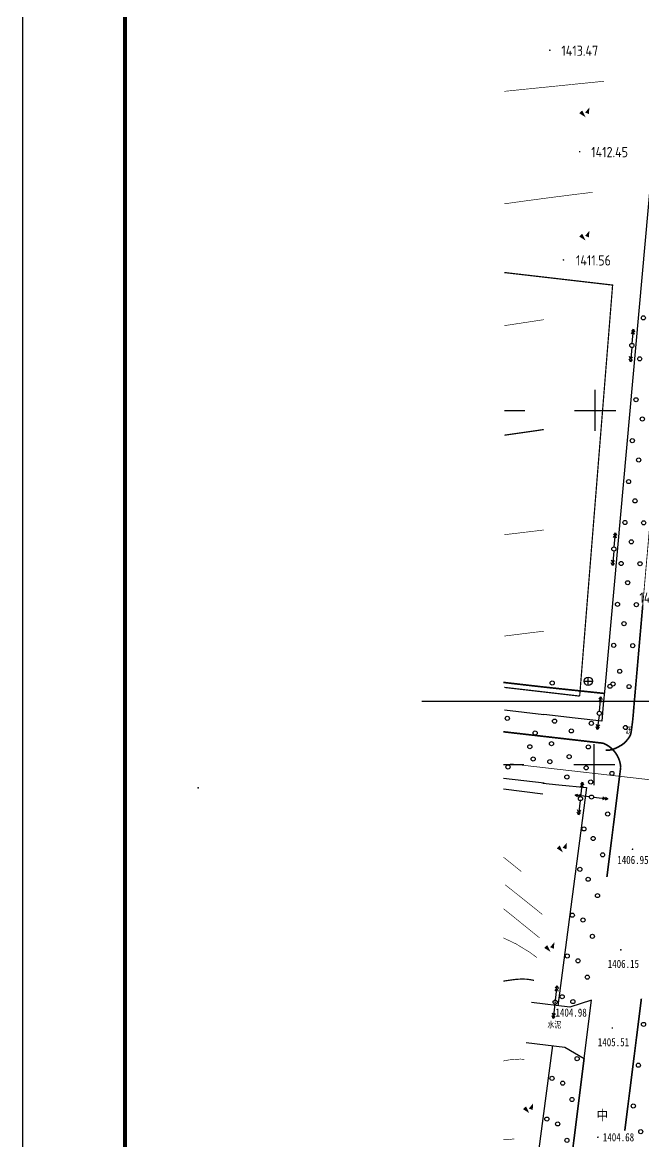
# Model space of a CAD drawing. Extents: x -2226 to 12369489, y -12501589 to 2275.
# Drawn here: x 5663292.6 to 5663443.8, y -6548085.3 to -6547813 of the extents above; entities that cross this region are included whole.
import ezdxf
from ezdxf.enums import TextEntityAlignment as Align

# ---------------------------------------------------------------- set-up
doc = ezdxf.new("R2010")
doc.units = 0
doc.header["$LTSCALE"] = 1000
doc.header["$MEASUREMENT"] = 0
doc.linetypes.add('DASHDOT2', pattern=[0.5, 0.25, -0.125, 0, -0.125])
doc.layers.get('0').update_dxf_attribs({"linetype": 'CONTINUOUS'})
for name, color, linetype in [('DLSS', 4, 'CONTINUOUS'), ('PUB_TITLE', 7, 'CONTINUOUS'), ('周边地形图', 8, 'CONTINUOUS')]:
    doc.layers.add(name, color=color, linetype=linetype)
doc.layers.add('道路红线', color=1, linetype='CONTINUOUS', lineweight=0)
doc.styles.add('HZ', font='', dxfattribs={"width": 0.8})
doc.styles.get("Standard").update_dxf_attribs({"font": 'GBENOR', "bigfont": 'GBCBIG'})
doc.styles.get('HZ').set_extended_font_data('SimSun')

# ---------------------------------------------------------------- blocks, each defined once
blk = doc.blocks.new('gc170')
at = {"linetype": 'Continuous'}
blk.add_circle((0, 0), 0.5, dxfattribs=at)
blk = doc.blocks.new('gc090')
for points in [[(-1.02, 0.41, 1, 0, 0), (0.15, -0.9, 0, 0, 0)], [(1.07, 1.45, 0, 1, 0), (0.52, 0.05, 1, 1, 0)]]:
    blk.add_lwpolyline(points, format="xyseb")
blk = doc.blocks.new('gc013a')
at = {"linetype": 'Continuous'}
blk.add_line((0.5, 0), (4, 0), dxfattribs=at)
at = {"linetype": 'Continuous', "flags": 128}
for points in [[(2.77, 0.35), (3.38, 0), (2.77, -0.35)], [(3.39, 0.35), (4, 0), (3.39, -0.35)]]:
    blk.add_lwpolyline(points, dxfattribs=at)
blk = doc.blocks.new('gc043')
for p, q in [((-1, 0), (1, 0)), ((0, -1), (0, 1))]:
    blk.add_line(p, q)
blk.add_circle((0, 0), 1)
blk = doc.blocks.new('GC200')
at = {"linetype": 'Continuous', "const_width": 0.2, "flags": 128}
blk.add_lwpolyline([(-0.1, 0, 1), (0.1, 0, 1)], format="xyb", close=True, dxfattribs=at)

msp = doc.modelspace()

# ---------------------------------------------------------------- linework, layer by layer
for p, q in [((5663389.82, -6547978.2), (5663460.94, -6547978.2)), ((5663317.59, -6547992), (5663317.59, -6548238.25))]:
    msp.add_line(p, q)
at = {"layer": 'DLSS', "linetype": 'Continuous', "flags": 128}
for points, const_width in [([(5663443.57, -6547954.85), (5663446.58, -6547920.47), (5663449.46, -6547888.01)], 0.2), ([(5663441.73, -6547975.93), (5663443.57, -6547954.85)], 0.4), ([(5663419.27, -6547974.7), (5663409.66, -6547973.6)], 0.4), ([(5663426.02, -6547975.42), (5663419.27, -6547974.7)], 0.4), ([(5663434.32, -6547976.29), (5663426.02, -6547975.42)], 0.4), ([(5663441.33, -6547980.53), (5663441.73, -6547975.93)], 0.4), ([(5663419.27, -6547986.71), (5663409.66, -6547985.61)], 0.4), ([(5663424.53, -6547987.31), (5663419.27, -6547986.71)], 0.4), ([(5663433.92, -6547988.39), (5663424.53, -6547987.31)], 0.4), ([(5663434.85, -6548020.95), (5663438.21, -6547994.21)], 0.4)]:
    msp.add_lwpolyline(points, dxfattribs=dict(at, const_width=const_width))
at = {"layer": 'DLSS', "linetype": 'Continuous', "const_width": 0.4, "flags": 128}
for points in [[(5663434.55, -6547990.1, 0.053476), (5663435.47, -6547990.07, 0.072953), (5663436.73, -6547989.72, 0.028864), (5663438.34, -6547988.89, 0.054134), (5663439.11, -6547988.31, 0.061354), (5663440.3, -6547986.9, 0.10203), (5663440.71, -6547985.86, 0.007413), (5663440.8, -6547985.29, 0.002541), (5663441.03, -6547983.62, 0.008266), (5663441.18, -6547982.29, 0.006256), (5663441.33, -6547980.53)], [(5663433.92, -6547988.39, -0.082685), (5663435.83, -6547989.53, -0.082685), (5663437.27, -6547991.24, -0.05761), (5663437.91, -6547992.66, -0.05761), (5663438.21, -6547994.19)]]:
    msp.add_lwpolyline(points, format="xyb", dxfattribs=at)
at = {"layer": 'PUB_TITLE'}
msp.add_lwpolyline([(5663292.59, -6548248.25), (5664481.59, -6548248.25), (5664481.59, -6547407.25), (5663292.59, -6547407.25)], close=True, dxfattribs=at)
at = {"layer": 'PUB_TITLE', "const_width": 1}
msp.add_lwpolyline([(5663317.59, -6548238.25), (5664471.59, -6548238.25), (5664471.59, -6547417.25), (5663317.59, -6547417.25)], close=True, dxfattribs=at)
at = {"layer": '周边地形图'}
for p, q in [((5663432, -6547912.41), (5663432, -6547902.41)), ((5663409.89, -6547907.41), (5663414.89, -6547907.41)), ((5663427, -6547907.41), (5663437, -6547907.41)), ((5663431.77, -6547998.6), (5663431.77, -6547988.6)), ((5663409.66, -6547993.6), (5663414.66, -6547993.6)), ((5663426.77, -6547993.6), (5663436.77, -6547993.6)), ((5663409.66, -6547999.52), (5663419.27, -6548000.72))]:
    msp.add_line(p, q, dxfattribs=at)
at = {"layer": '周边地形图', "flags": 128}
for points in [[(5663458.42, -6547707.41), (5663434.32, -6547975.05)], [(5663434.32, -6547975.05), (5663433.96, -6547978.96), (5663433.63, -6547983.02)], [(5663409.89, -6547980.24), (5663419.5, -6547981.37)], [(5663427.13, -6547982.26), (5663419.5, -6547981.37)], [(5663433.63, -6547983.02), (5663427.13, -6547982.26)], [(5663419.6, -6547998.1), (5663409.66, -6547996.94)], [(5663409.66, -6547999.52), (5663419.27, -6548000.72)], [(5663419.27, -6547998.1), (5663423.12, -6547998.49)], [(5663423.12, -6547998.49), (5663429.87, -6547999.18), (5663422.89, -6548052.26)], [(5663431.14, -6548050.93), (5663425.86, -6548052.64), (5663416.46, -6548051.46)], [(5663429.34, -6548065.08), (5663431.14, -6548050.93)], [(5663415.24, -6548061.18), (5663424.64, -6548062.36), (5663429.34, -6548065.08)], [(5663421.61, -6548061.98), (5663419.27, -6548079.74)], [(5663419.27, -6548079.74), (5663419.27, -6548079.74), (5663417.09, -6548096.33)]]:
    msp.add_lwpolyline(points, dxfattribs=at)
at = {"layer": '周边地形图', "const_width": 0.2, "flags": 128}
for points in [[(5663420.86, -6547819.79, 1), (5663421.06, -6547819.79, 1)], [(5663428.12, -6547844.46, 1), (5663428.32, -6547844.46, 1)], [(5663424.18, -6547870.81, 1), (5663424.38, -6547870.81, 1)]]:
    msp.add_lwpolyline(points, format="xyb", close=True, dxfattribs=at)
at = {"layer": '周边地形图'}
for points, const_width in [([(5663434.12, -6547827.33), (5663427.13, -6547828.03), (5663419.5, -6547828.81)], 0.15), ([(5663419.5, -6547828.81), (5663419.05, -6547828.85), (5663410.49, -6547829.72), (5663409.89, -6547829.78)], 0.15), ([(5663419.5, -6547855.84), (5663415.39, -6547856.39), (5663409.89, -6547857.15)], 0.15), ([(5663431.36, -6547854.35), (5663427.47, -6547854.82), (5663421.56, -6547855.57), (5663419.5, -6547855.84)], 0.15), ([(5663419.5, -6547885.34), (5663418.9, -6547885.43), (5663410.04, -6547886.77), (5663409.89, -6547886.79)], 0.15), ([(5663419.5, -6547912.07), (5663415.24, -6547912.69), (5663409.89, -6547913.45)], 0.3), ([(5663419.5, -6547936.51), (5663412.52, -6547937.35), (5663409.89, -6547937.66)], 0.15), ([(5663419.5, -6547961.13), (5663414.03, -6547961.8), (5663409.89, -6547962.32)], 0.15), ([(5663409.66, -6548028.64), (5663412.27, -6548030.74), (5663418.44, -6548035.74)], 0.15), ([(5663409.66, -6548035.76), (5663412.76, -6548037.24), (5663416.06, -6548039.25), (5663417.83, -6548040.56)], 0.15), ([(5663409.66, -6548046.29), (5663409.86, -6548046.25), (5663411.43, -6548046.02), (5663412.78, -6548045.85), (5663414.01, -6548045.77), (5663415.19, -6548045.8), (5663416.33, -6548045.94), (5663417.13, -6548046.12)], 0.3), ([(5663409.66, -6548065.7), (5663411.08, -6548065.44), (5663413.79, -6548065.25), (5663414.72, -6548065.32)], 0.15), ([(5663409.66, -6548084.85), (5663410.83, -6548084.86), (5663412.29, -6548084.66)], 0.15)]:
    msp.add_lwpolyline(points, dxfattribs=dict(at, const_width=const_width))
at = {"layer": '周边地形图', "flags": 128}
for points, const_width in [([(5663419.5, -6547874.98), (5663409.89, -6547873.87)], 0.3), ([(5663428.22, -6547976.93), (5663436.24, -6547876.92), (5663419.5, -6547874.98)], 0.3), ([(5663441.73, -6547975.93), (5663443.57, -6547954.85)], 0.4), ([(5663409.89, -6547974.81), (5663419.5, -6547975.92)], 0.3), ([(5663441.33, -6547980.53), (5663441.73, -6547975.93)], 0.4), ([(5663419.5, -6547975.92), (5663428.22, -6547976.93)], 0.3), ([(5663409.66, -6548016.1), (5663414.04, -6548019.63)], 0.15), ([(5663410.07, -6548022.83), (5663411.29, -6548023.78), (5663417.54, -6548028.77), (5663419.15, -6548030.08)], 0.15), ([(5663441.67, -6548063.05), (5663443.24, -6548050.54)], 0.4), ([(5663439.2, -6548082.68), (5663441.67, -6548063.05)], 0.4), ([(5663421.72, -6548125.58), (5663429.31, -6548065.06)], 0.4)]:
    msp.add_lwpolyline(points, dxfattribs=dict(at, const_width=const_width))
at = {"layer": '周边地形图', "const_width": 0.4, "flags": 128}
msp.add_lwpolyline([(5663434.55, -6547990.1, 0.053476), (5663435.47, -6547990.07, 0.072953), (5663436.73, -6547989.72, 0.028864), (5663438.34, -6547988.89, 0.054134), (5663439.11, -6547988.31, 0.061354), (5663440.3, -6547986.9, 0.10203), (5663440.71, -6547985.86, 0.007413), (5663440.8, -6547985.29, 0.002541), (5663441.03, -6547983.62, 0.008266), (5663441.18, -6547982.29, 0.006256), (5663441.33, -6547980.53)], format="xyb", dxfattribs=at)
at = {"layer": '周边地形图'}
msp.add_point((5663335.38, -6547999.23), dxfattribs=at)
at = {"layer": '道路红线', "linetype": 'DASHDOT2', "ltscale": 25}
msp.add_line((5663411.37, -6547993.4), (5664362.23, -6548102.58), dxfattribs=at)

# ---------------------------------------------------------------- block references
at = {"layer": '周边地形图', "color": 8, "zscale": 0.001}
for name, p in [('gc090', (5663429.5, -6547835.18)), ('gc090', (5663429.5, -6547865.18)), ('gc170', (5663440.93, -6547891.61)), ('gc170', (5663436.55, -6547941.15)), ('gc043', (5663430.31, -6547973.31)), ('gc170', (5663433.01, -6547981.12)), ('gc170', (5663428.41, -6548001.86)), ('gc170', (5663428.41, -6548001.86)), ('gc170', (5663431.1, -6548001.5)), ('gc090', (5663424.02, -6548014.05)), ('GC200', (5663441.1, -6548014.19)), ('gc090', (5663420.98, -6548038.27)), ('GC200', (5663438.24, -6548038.65)), ('gc170', (5663422.26, -6548051.39)), ('GC200', (5663422.26, -6548051.39)), ('GC200', (5663436.17, -6548057.69)), ('gc090', (5663415.81, -6548077.5)), ('GC200', (5663432.66, -6548084.27))]:
    msp.add_blockref(name, p, dxfattribs=at)
for name, p, rotation in [('gc170', (5663443.74, -6547884.9), 84.81798411676819), ('gc013a', (5663440.93, -6547891.61), 84.94113587302154), ('gc013a', (5663440.93, -6547891.61), 264.9411358730216), ('gc170', (5663442.84, -6547894.86), 84.81798411676819), ('gc170', (5663441.94, -6547904.82), 84.81798411676819), ('gc170', (5663443.48, -6547909.51), 264.8705264077778), ('gc170', (5663441.03, -6547914.78), 84.81798411676819), ('gc170', (5663442.59, -6547919.47), 264.8705264077778), ('gc170', (5663440.13, -6547924.74), 84.81798411676819), ('gc170', (5663441.69, -6547929.43), 264.8705264077778), ('gc170', (5663439.23, -6547934.7), 84.81798411676819), ('gc170', (5663443.79, -6547934.77), 84.92362745756222), ('gc013a', (5663436.55, -6547941.15), 84.94113587302154), ('gc170', (5663440.8, -6547939.39), 264.8705264077778), ('gc013a', (5663436.55, -6547941.15), 264.9411358730216), ('gc170', (5663438.32, -6547944.66), 84.81798411676819), ('gc170', (5663442.91, -6547944.73), 84.92362745756222), ('gc170', (5663439.91, -6547949.35), 264.8705264077778), ('gc170', (5663437.42, -6547954.61), 84.81798411676819), ('gc170', (5663442.02, -6547954.69), 84.92362745756222), ('gc170', (5663439.01, -6547959.31), 264.8705264077778), ('gc170', (5663436.52, -6547964.57), 84.81798411676819), ('gc170', (5663441.14, -6547964.65), 84.92362745756222), ('gc170', (5663437.97, -6547970.88), 264.8705264077778), ('gc170', (5663421.54, -6547973.74), 84.92362745756222), ('gc170', (5663435.61, -6547974.53), 84.81798411676819), ('gc170', (5663436.34, -6547973.98), 84.92362745756222), ('gc170', (5663440.25, -6547974.61), 84.92362745756222), ('gc013a', (5663433.01, -6547981.12), 84.94113587302154), ('gc170', (5663410.61, -6547982.35), 173.4865808842722), ('gc170', (5663422.11, -6547983.02), 84.92362745756222), ('gc170', (5663431.07, -6547983.56), 84.92362745756222), ('gc013a', (5663433.01, -6547981.12), 262.7929486206086), ('gc170', (5663417.38, -6547985.91), 353.4098020793661), ('gc170', (5663426.19, -6547985.4), 84.92362745756222), ('gc170', (5663439.37, -6547984.57), 84.92362745756222), ('gc170', (5663416.1, -6547989.25), 173.3709486805642), ('gc170', (5663421.37, -6547988.5), 84.92362745756222), ('gc170', (5663430.34, -6547989.29), 84.92362745756222), ('gc170', (5663416.91, -6547992.23), 353.3494656846219), ('gc170', (5663425.66, -6547991.67), 84.92362745756222), ('gc170', (5663410.78, -6547994.17), 173.4153434212703), ('gc170', (5663420.97, -6547992.89), 84.92362745756222), ('gc170', (5663429.8, -6547994.38), 84.92362745756222), ('gc170', (5663425.11, -6547996.6), 84.92362745756222), ('gc170', (5663430.91, -6547997.82), 84.92362745756222), ('gc170', (5663436.07, -6547995.74), 82.90967467040377), ('gc013a', (5663428.41, -6548001.86), 82.79294867354787), ('gc013a', (5663431.1, -6548001.5), 173.718518940524), ('gc013a', (5663428.41, -6548001.86), 262.7970623554013), ('gc013a', (5663431.1, -6548001.5), 353.7185188874836), ('gc170', (5663435.04, -6548005.62), 262.8794399010142), ('gc170', (5663429.26, -6548009.24), 262.8779093367025), ('gc170', (5663431.51, -6548011.57), 82.90967467040377), ('gc170', (5663433.8, -6548015.55), 262.8794399010142), ('gc170', (5663428.27, -6548019.07), 262.8779093367025), ('gc170', (5663430.28, -6548021.49), 82.90967467040377), ('gc170', (5663432.56, -6548025.47), 262.8794399010142), ('gc170', (5663426.44, -6548030.24), 262.8779093367025), ('gc170', (5663429.04, -6548031.41), 82.90967467040377), ('gc170', (5663431.32, -6548035.39), 262.8794399010142), ('gc170', (5663425.2, -6548040.16), 262.8779093367025), ('gc170', (5663427.81, -6548041.34), 82.90967467040377), ('gc170', (5663430.08, -6548045.32), 262.8794399010142), ('gc013a', (5663422.26, -6548051.4), 82.79706235540131), ('gc013a', (5663422.26, -6548051.39), 262.9079906337247), ('gc170', (5663423.96, -6548050.08), 262.8779093367025), ('gc170', (5663426.57, -6548051.26), 82.90967467040377), ('gc170', (5663443.77, -6548056.81), 82.85114376044685), ('gc170', (5663427.6, -6548065.16), 262.8794399010142), ('gc170', (5663442.52, -6548066.74), 82.85114376044685), ('gc170', (5663421.48, -6548069.93), 262.8779093367025), ('gc170', (5663424.1, -6548071.11), 82.90967467040377), ('gc170', (5663426.36, -6548075.08), 262.8794399010142), ('gc170', (5663441.28, -6548076.66), 82.85114376044685), ('gc170', (5663420.24, -6548079.85), 262.8779093367025), ('gc170', (5663422.87, -6548081.03), 82.90967467040377), ('gc170', (5663425.12, -6548085.01), 262.8794399010142), ('gc170', (5663443.08, -6548082.92), 262.8320718001634)]:
    msp.add_blockref(name, p, dxfattribs=dict(at, rotation=rotation))

# ---------------------------------------------------------------- texts
at = {"layer": '周边地形图'}
for s, p in [('1413.47', (5663428.25, -6547819.89)), ('1412.45', (5663435.51, -6547844.56)), ('1411.56', (5663431.58, -6547870.91))]:
    msp.add_text(s, height=2.5, dxfattribs=at).set_placement(p, align=Align.MIDDLE)
msp.add_text('1409.61', height=2.5, dxfattribs=at).set_placement((5663442.77, -6547952.98), align=Align.MIDDLE_LEFT)
at = {"layer": '周边地形图', "style": 'HZ', "width": 0.8}
for s, height, p in [('沥', 1.5, (5663440.18, -6547985.29)), ('水泥', 1.5, (5663422.06, -6548056.84)), ('中', 2.5, (5663433.74, -6548078.84))]:
    msp.add_text(s, height=height, dxfattribs=at).set_placement(p, align=Align.MIDDLE)
for s, p in [('1406.95', (5663437.37, -6548016.79)), ('1406.15', (5663435.05, -6548042.07)), ('1404.98', (5663422.33, -6548053.93)), ('1405.51', (5663432.64, -6548061.13)), ('1404.68', (5663433.86, -6548084.27))]:
    msp.add_text(s, height=2, dxfattribs=at).set_placement(p, align=Align.MIDDLE_LEFT)

doc.saveas('drawing.dxf')
